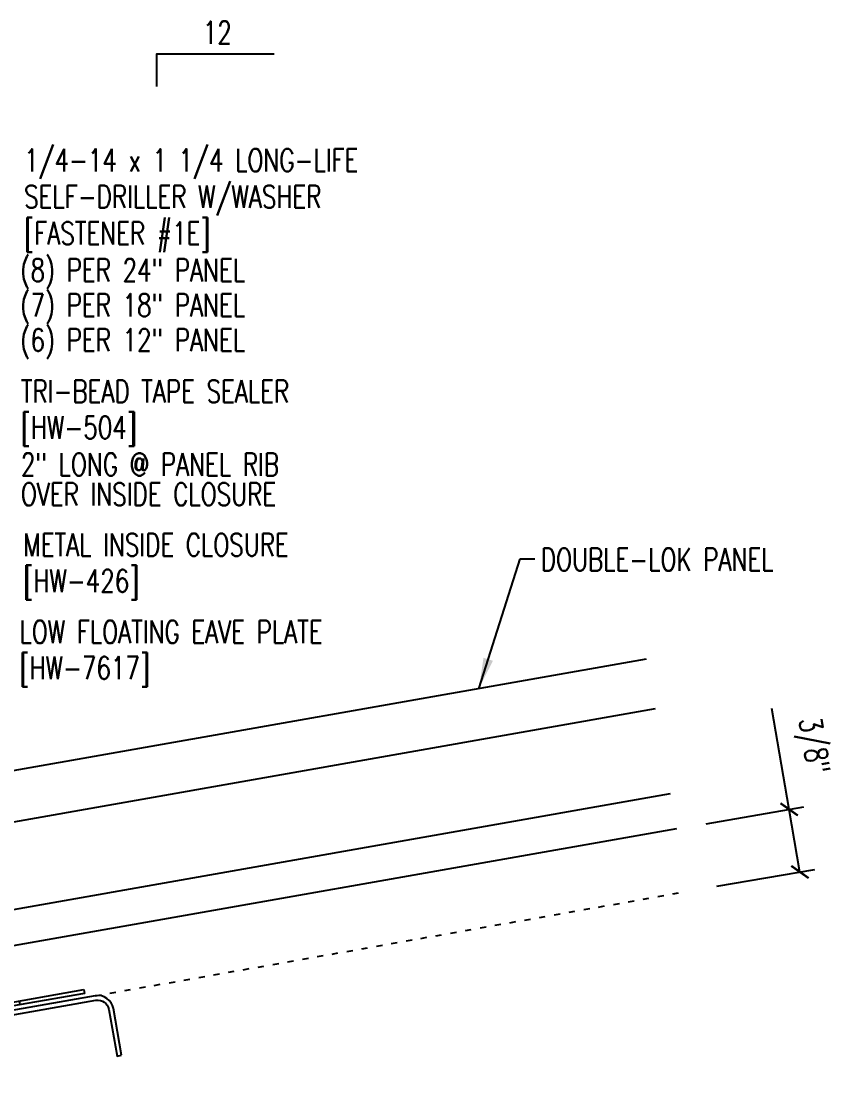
# Model space of a CAD drawing. Header units: inches. Extents: x 8 to 41.9, y 2.6 to 46.4.
# Drawn here: x 28.41 to 41.87, y 20.68 to 38.34 of the extents above; entities that cross this region are included whole.
import ezdxf
from ezdxf.enums import TextEntityAlignment as Align

# ---------------------------------------------------------------- set-up
doc = ezdxf.new("R2010")
doc.units = ezdxf.units.IN
doc.header["$MEASUREMENT"] = 0
doc.linetypes.add('ACAD_ISO07W100', pattern=[3, 0, -3])
for name, color, linetype in [('DIM', 7, 'Continuous'), ('MARK', 1, 'Continuous'), ('PANEL', 11, 'Continuous'), ('STLA', 12, 'Continuous'), ('TEXT', 2, 'Continuous')]:
    doc.layers.add(name, color=color, linetype=linetype)
doc.styles.add('TEXT1', font='ROMANS.shx', dxfattribs={"width": 0.75, "height": 0.375})
doc.dimstyles.new('DETAIL', dxfattribs={"dimscale": 4, "dimtxt": 0.09375, "dimasz": 0.0625, "dimexe": 0.0625, "dimexo": 0.125, "dimgap": 0.0625, "dimtad": 1, "dimdec": 4, "dimzin": 3, "dimdsep": 46, "dimlunit": 4, "dimtxsty": 'TEXT1', "dimblk": 'ARCHTICK', "dimcen": 0.0625, "dimclrd": 7, "dimclre": 7, "dimclrt": 2, "dimadec": 0, "dimazin": 0, "dimtfac": 0.59375, "dimtdec": 4, "dimtmove": 0, "dimatfit": 3, "dimfxl": 0, "dimfrac": 2, "dimtolj": 1, "dimtzin": 3, "dimarcsym": 0})
doc.dimstyles.new('DETAIL$7', dxfattribs={"dimscale": 4, "dimtxt": 0.09375, "dimasz": 0.125, "dimexe": 0.0625, "dimexo": 0.125, "dimgap": 0.0625, "dimtad": 1, "dimdec": 4, "dimzin": 3, "dimdsep": 46, "dimlunit": 4, "dimtxsty": 'TEXT1', "dimblk": 'ARCHTICK', "dimcen": 0.0625, "dimclrd": 7, "dimclre": 7, "dimclrt": 2, "dimadec": 0, "dimazin": 0, "dimtfac": 0.59375, "dimtdec": 4, "dimtmove": 0, "dimatfit": 3, "dimfxl": 0, "dimfrac": 2, "dimtolj": 1, "dimtzin": 3, "dimarcsym": 0})

# ---------------------------------------------------------------- blocks, each defined once
blk = doc.blocks.new('_ArchTick')
at = {"color": 0, "linetype": 'ByBlock', "const_width": 0.15}
blk.add_lwpolyline([(-0.5, -0.5), (0.5, 0.5)], dxfattribs=at)
blk = doc.blocks.new('*D30')
at = {"layer": 'DEFPOINTS', "color": 0}
for p in [(41.179, 25.239), (39.304, 24.916), (39.483, 23.875)]:
    blk.add_point(p, dxfattribs=at)
at = {"layer": 'TEXT', "color": 7, "lineweight": -2}
for p, q in [((41.179, 25.239), (40.891, 26.915)), ((39.797, 25.001), (41.425, 25.281)), ((41.358, 24.198), (41.179, 25.239)), ((39.976, 23.96), (41.604, 24.24))]:
    blk.add_line(p, q, dxfattribs=at)
at = {"layer": 'TEXT', "color": 7, "lineweight": -2, "xscale": 0.25, "yscale": 0.25, "zscale": 0.25}
for p, rotation in [((41.179, 25.239), 99.76417920360642), ((41.358, 24.198), 279.7641792036064)]:
    blk.add_blockref('_ArchTick', p, dxfattribs=dict(at, rotation=rotation))
at = {"layer": 'TEXT', "color": 2, "insert": (41.541, 26.291), "char_height": 0.375, "attachment_point": 5, "rotation": 279.7642, "style": 'TEXT1'}
blk.add_mtext('\\A1;3/8"', dxfattribs=at)
blk = doc.blocks.new('A$C45947BF7')
at = {"layer": 'STLA'}
for p, q in [((-2.913, 1.745), (1.506, 2.524)), ((1.506, 2.524), (1.517, 2.462)), ((1.517, 2.462), (-2.915, 1.681)), ((-5.365, 1.709), (-3.888, 1.97)), ((-3.888, 1.97), (-2.913, 1.745)), ((-3.889, 1.906), (-5.354, 1.648)), ((-2.915, 1.681), (-3.889, 1.906)), ((-5.354, 1.648), (-5.365, 1.709))]:
    blk.add_line(p, q, dxfattribs=at)
at = {"layer": 'STLA', "color": 5}
for p, q in [((0.444, 2.273), (0.434, 2.335)), ((-2.018, 1.839), (-2.028, 1.901))]:
    blk.add_line(p, q, dxfattribs=at)
blk = doc.blocks.new('slopl1')
at = {"layer": 'MARK', "color": 6}
blk.add_lwpolyline([(0, 0), (0, 0.1368), (0.4871, 0.1368)], dxfattribs=at)
at = {"layer": 'MARK', "color": 2, "style": 'TEXT1', "width": 0.75}
blk.add_text('12', height=0.09375, dxfattribs=at).set_placement((0.1909, 0.1779))
blk.add_attdef('SLOPL1', text='', height=0.0938, dxfattribs=at).set_placement((-0.0549, 0.0243), align=Align.RIGHT)
blk = doc.blocks.new('dsc-HW-426')
at = {"layer": 'TEXT', "style": 'TEXT1', "width": 0.75}
for s, p in [('METAL INSIDE CLOSURE', (0, 0)), ('[HW-426]', (0, -0.6))]:
    blk.add_text(s, height=0.375, dxfattribs=at).set_placement(p)
at = {"layer": 'TEXT', "style": 'TEXT1', "flags": 1}
for tag, p in [('COLOR', (0, -1.2)), ('CALC', (0, -1.2)), ('OPT1', (0, -1.2)), ('OPT2', (0, -1.2)), ('OPT3', (0, -1.2)), ('GAGE', (0, -1.2)), ('SHPLN', (0, -1.2)), ('PART', (0, -1.2)), ('DESCRIPTION', (0, -1.2)), ('MULTIPLE', (0, -1.2)), ('SPARE1', (0, -1.8)), ('SPARE2', (0, -1.8)), ('SPARE3', (0, -1.8)), ('SPARE4', (0, -1.8)), ('SPARE5', (0, -1.8)), ('SPARE6', (0, -1.8)), ('SPARE7', (0, -1.8)), ('SPARE8', (0, -1.8)), ('SPARE9', (0, -1.8)), ('SPARE10', (0, -1.8))]:
    blk.add_attdef(tag, p, '', height=0.375, dxfattribs=at)
blk = doc.blocks.new('dsc-HW-7617')
at = {"layer": 'TEXT', "style": 'TEXT1', "width": 0.75}
for s, p in [('LOW FLOATING EAVE PLATE', (0, 0)), ('[HW-7617]', (0, -0.6))]:
    blk.add_text(s, height=0.375, dxfattribs=at).set_placement(p)
at = {"layer": 'TEXT', "style": 'TEXT1', "flags": 1}
for tag, p in [('COLOR', (0, -1.2)), ('CALC', (0, -1.2)), ('OPT1', (0, -1.2)), ('OPT2', (0, -1.2)), ('OPT3', (0, -1.2)), ('GAGE', (0, -1.2)), ('SHPLN', (0, -1.2)), ('PART', (0, -1.2)), ('DESCRIPTION', (0, -1.2)), ('MULTIPLE', (0, -1.2)), ('SPARE1', (0, -1.8)), ('SPARE2', (0, -1.8)), ('SPARE3', (0, -1.8)), ('SPARE4', (0, -1.8)), ('SPARE5', (0, -1.8)), ('SPARE6', (0, -1.8)), ('SPARE7', (0, -1.8)), ('SPARE8', (0, -1.8)), ('SPARE9', (0, -1.8)), ('SPARE10', (0, -1.8))]:
    blk.add_attdef(tag, p, '', height=0.375, dxfattribs=at)
blk = doc.blocks.new('dsc-HW-504')
at = {"layer": 'TEXT', "style": 'TEXT1', "width": 0.75}
for s, p in [('TRI-BEAD TAPE SEALER', (0, 0)), ('[HW-504]', (0, -0.6))]:
    blk.add_text(s, height=0.375, dxfattribs=at).set_placement(p)
at = {"layer": 'TEXT', "style": 'TEXT1', "flags": 1}
for tag, p in [('COLOR', (0, -1.2)), ('CALC', (0, -1.2)), ('OPT1', (0, -1.2)), ('OPT2', (0, -1.2)), ('OPT3', (0, -1.2)), ('GAGE', (0, -1.2)), ('SHPLN', (0, -1.2)), ('PART', (0, -1.2)), ('DESCRIPTION', (0, -1.2)), ('MULTIPLE', (0, -1.2)), ('SPARE1', (0, -1.8)), ('SPARE2', (0, -1.8)), ('SPARE3', (0, -1.8)), ('SPARE4', (0, -1.8)), ('SPARE5', (0, -1.8)), ('SPARE6', (0, -1.8)), ('SPARE7', (0, -1.8)), ('SPARE8', (0, -1.8)), ('SPARE9', (0, -1.8)), ('SPARE10', (0, -1.8))]:
    blk.add_attdef(tag, p, '', height=0.375, dxfattribs=at)
blk = doc.blocks.new('FD-F1e')
at = {"layer": 'TEXT', "style": 'TEXT1', "width": 0.75}
for s, p in [('1/4-14 x 1 1/4 LONG-LIFE', (0.0047, -0.0408)), ('SELF-DRILLER W/WASHER', (0.0047, -0.1926)), ('[FASTENER #1E]', (0.0047, -0.3444))]:
    blk.add_text(s, height=0.09375, dxfattribs=at).set_placement(p)
blk.add_attdef('(QUANTITY)', (0.9263, -0.3444), '', height=0.0938, dxfattribs=at)
at = {"layer": 'TEXT', "style": 'TEXT1', "flags": 1}
for tag, p in [('Color', (0.0245, -0.5337)), ('Calc', (0.0245, -0.5337)), ('Opt1', (0.0245, -0.5337)), ('Opt2', (0.0245, -0.5337)), ('Opt3', (0.0245, -0.5337)), ('Description', (0.0245, -0.5337)), ('Multiple', (0.0245, -0.5337)), ('Part', (0.0245, -0.5337)), ('Spare1', (0.0245, -0.7212)), ('Spare2', (0.0245, -0.7212)), ('Spare3', (0.0245, -0.7212)), ('Spare4', (0.0245, -0.7212)), ('Spare5', (0.0245, -0.7212)), ('Spare6', (0.0245, -0.7212)), ('Spare7', (0.0245, -0.7212)), ('Spare8', (0.0245, -0.7212)), ('Spare9', (0.0245, -0.7212)), ('Spare10', (0.0245, -0.7212))]:
    blk.add_attdef(tag, p, '', height=0.0938, dxfattribs=at)

msp = doc.modelspace()

# ---------------------------------------------------------------- linework, layer by layer
at = {"layer": 'PANEL'}
for p, q in [((18.48669, 24.15983), (38.80578, 27.74263)), ((38.95268, 26.90948), (18.63359, 23.32668)), ((39.2017, 25.49727), (23.50353, 22.72926)), ((39.30415, 24.91623), (23.2447, 22.08452))]:
    msp.add_line(p, q, dxfattribs=at)
at = {"layer": 'STLA'}
msp.add_lwpolyline([(30.08105, 21.15116), (29.94425, 21.92699, 0.41421356), (29.6405, 22.13968), (25.19135, 21.35517, 0.36397023), (24.97468, 21.09695), (24.97468, 13.57917, 0.41421356), (25.23688, 13.31697), (29.71248, 13.31697, 0.41421356), (29.97468, 13.57917), (29.97468, 14.36697), (29.89998, 14.36697), (29.89998, 13.57917, -0.41421356), (29.71248, 13.39167), (25.23688, 13.39167, -0.41421356), (25.04938, 13.57917), (25.04938, 21.09695, -0.36397023), (25.20432, 21.28161), (29.65347, 22.06611, -0.41421356), (29.87068, 21.91402), (30.00748, 21.13819)], format="xyb", close=True, dxfattribs=at)
at = {"layer": 'TEXT', "linetype": 'ACAD_ISO07W100', "ltscale": 0.05}
msp.add_line((29.6405, 22.13968), (39.48329, 23.87523), dxfattribs=at)

# ---------------------------------------------------------------- block references
for name, p in [('dsc-HW-504', (28.40742, 32.00192)), ('dsc-HW-426', (28.44877, 29.45093)), ('dsc-HW-7617', (28.38502, 28.00344))]:
    msp.add_blockref(name, p)
at = {"layer": 'MARK', "xscale": 4, "yscale": 4, "zscale": 4}
msp.add_blockref('slopl1', (30.66668, 37.25641), dxfattribs=at)
at = {"layer": 'STLA'}
msp.add_blockref('A$C45947BF7', (27.94985, 19.71824), dxfattribs=at)
at = {"layer": 'TEXT', "xscale": 4, "yscale": 4, "zscale": 4}
msp.add_blockref('FD-F1e', (28.4423, 36.00904), dxfattribs=at)

# ---------------------------------------------------------------- texts
at = {"layer": 'TEXT', "style": 'TEXT1', "width": 0.75}
for s, p in [('(8) PER 24" PANEL', (28.39826, 34.0184)), ('(7) PER 18" PANEL', (28.39826, 33.43677)), ('(6) PER 12" PANEL', (28.39826, 32.85515)), ('2" LONG @ PANEL RIB', (28.40742, 30.78764)), ('OVER INSIDE CLOSURE', (28.40742, 30.29141)), ('DOUBLE-LOK PANEL', (37.05112, 29.20665))]:
    msp.add_text(s, height=0.375, dxfattribs=at).set_placement(p)

# ---------------------------------------------------------------- dimensions: what is measured, and where the dimension line sits
at = {"layer": 'TEXT'}
dim = msp.add_aligned_dim(p1=(39.48329, 23.87523), p2=(39.30415, 24.91623), distance=-1.90237, text='3/8"', dimstyle='DETAIL', dxfattribs=at)
dim.commit()
dim.dimension.update_dxf_attribs({"geometry": '*D30', "text_midpoint": (41.54149, 26.29103)})

# ---------------------------------------------------------------- leaders
at = {"layer": 'DIM'}
msp.add_leader([(23.45178, 20.89348), (29.61189, 17.19599), (30.20953, 17.19599)], dimstyle='DETAIL$7', dxfattribs=at)
at = {"layer": 'TEXT'}
msp.add_leader([(36.02425, 27.25783), (36.70579, 29.40276), (36.95036, 29.40276)], dimstyle='DETAIL$7', dxfattribs=at)

doc.saveas('drawing.dxf')
